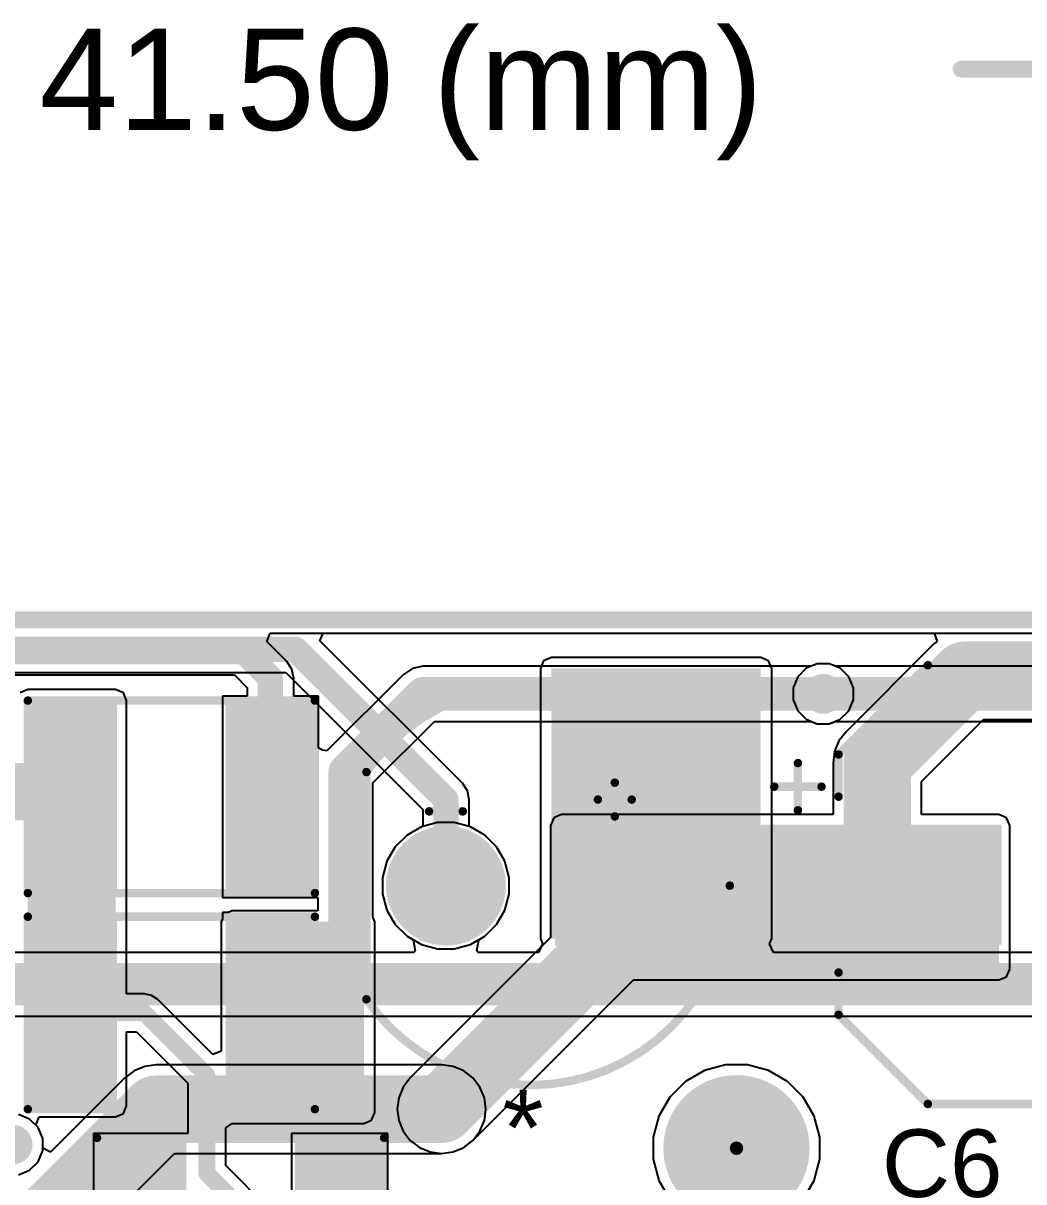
# Model space of a CAD drawing. Header units: millimetres. Extents: x -0.42 to 2.4, y -0.33 to 1.81.
# Drawn here: x 0.851 to 1.444, y 1.123 to 1.809 of the extents above; entities that cross this region are included whole.
import ezdxf

# ---------------------------------------------------------------- set-up
doc = ezdxf.new("R2010")
doc.units = ezdxf.units.MM
doc.header["$MEASUREMENT"] = 0
for name, color, linetype in [('BottomLayer', 5, 'Continuous'), ('BottomPaste', 16, 'Continuous'), ('BottomSolder', 6, 'Continuous'), ('Mechanical1', 6, 'Continuous'), ('Mechanical2', 216, 'Continuous'), ('MultiLayer', 9, 'Continuous'), ('PadHoleLayer', 156, 'Continuous'), ('TopLayer', 1, 'Continuous'), ('TopOverlay', 2, 'Continuous'), ('TopPaste', 8, 'Continuous'), ('TopSolder', 216, 'Continuous'), ('ViaHoleLayer', 16, 'Continuous')]:
    doc.layers.add(name, color=color, linetype=linetype)
doc.styles.add('Arial', font='', dxfattribs={"height": 0.2})
doc.styles.get('Arial').set_extended_font_data('Arial')

# ---------------------------------------------------------------- blocks, each defined once
blk = doc.blocks.new('IR333_A_6')
at = {"layer": 'BottomLayer'}
blk.add_hatch(color=5, dxfattribs=at).paths.add_polyline_path([(-0.0815, 0.0315), (-0.0185, 0.0315), (-0.0185, -0.0315), (-0.0815, -0.0315)])
h = blk.add_hatch(color=5, dxfattribs=at)
edge = h.paths.add_edge_path()
edge.add_arc((0.05, 0), 0.0315, 0, 360)
at = {"layer": 'BottomSolder'}
blk.add_hatch(color=6, dxfattribs=at).paths.add_polyline_path([(-0.0855, 0.0355), (-0.0145, 0.0355), (-0.0145, -0.0355), (-0.0855, -0.0355)])
h = blk.add_hatch(color=6, dxfattribs=at)
edge = h.paths.add_edge_path()
edge.add_arc((0.05, 0), 0.0355, 0, 360)
at = {"layer": 'MultiLayer'}
blk.add_hatch(color=9, dxfattribs=at).paths.add_polyline_path([(-0.0815, 0.0315), (-0.0185, 0.0315), (-0.0185, -0.0315), (-0.0815, -0.0315)])
h = blk.add_hatch(color=9, dxfattribs=at)
edge = h.paths.add_edge_path()
edge.add_arc((0.05, 0), 0.0315, 0, 360)
at = {"layer": 'PadHoleLayer'}
h = blk.add_hatch(color=156, dxfattribs=at)
edge = h.paths.add_edge_path()
edge.add_arc((-0.05, 0), 0.01772, 0, 360)
h = blk.add_hatch(color=156, dxfattribs=at)
edge = h.paths.add_edge_path()
edge.add_arc((0.05, 0), 0.01772, 0, 360)
at = {"layer": 'TopLayer'}
blk.add_hatch(color=1, dxfattribs=at).paths.add_polyline_path([(-0.0815, 0.0315), (-0.0185, 0.0315), (-0.0185, -0.0315), (-0.0815, -0.0315)])
h = blk.add_hatch(color=1, dxfattribs=at)
edge = h.paths.add_edge_path()
edge.add_arc((0.05, 0), 0.0315, 0, 360)
at = {"layer": 'TopSolder'}
blk.add_hatch(color=216, dxfattribs=at).paths.add_polyline_path([(-0.0855, 0.0355), (-0.0145, 0.0355), (-0.0145, -0.0355), (-0.0855, -0.0355)])
h = blk.add_hatch(color=216, dxfattribs=at)
edge = h.paths.add_edge_path()
edge.add_arc((0.05, 0), 0.0355, 0, 360)
at = {"layer": 'TopOverlay', "const_width": 0.005}
for points in [[(-0.11811, 0, -0.73505), (0.09707, 0.06729)], [(0.09707, -0.06729, -0.73505), (-0.11811, 0)]]:
    blk.add_lwpolyline(points, format="xyb", dxfattribs=at)
for points in [[(0.09707, 0.06729), (0.09707, -0.06729)], [(-0.05, -0.041), (-0.05, -0.061)], [(0.06, -0.044), (0.04, -0.044)], [(-0.04, -0.051), (-0.06, -0.051)]]:
    blk.add_lwpolyline(points, dxfattribs=at)
at = {"layer": 'TopOverlay', "const_width": 0.0025}
for points in [[(0.09582, 0.06729, 1), (0.09832, 0.06729, 1)], [(0.09582, 0.06729, 1), (0.09832, 0.06729, 1)], [(-0.11936, 0, 1), (-0.11686, 0, 1)], [(-0.11936, 0, 1), (-0.11686, 0, 1)], [(-0.05125, -0.041, 1), (-0.04875, -0.041, 1)], [(0.03875, -0.044, 1), (0.04125, -0.044, 1)], [(0.05875, -0.044, 1), (0.06125, -0.044, 1)], [(-0.06125, -0.051, 1), (-0.05875, -0.051, 1)], [(-0.04125, -0.051, 1), (-0.03875, -0.051, 1)], [(-0.05125, -0.061, 1), (-0.04875, -0.061, 1)], [(0.09582, -0.06729, 1), (0.09832, -0.06729, 1)], [(0.09582, -0.06729, 1), (0.09832, -0.06729, 1)]]:
    blk.add_lwpolyline(points, format="xyb", close=True, dxfattribs=at)
blk = doc.blocks.new('R___1210_13')
at = {"layer": 'TopLayer'}
for points in [[(-0.0811, 0.05354), (-0.03622, 0.05354), (-0.03622, -0.05354), (-0.0811, -0.05354)], [(0.03622, 0.05354), (0.0811, 0.05354), (0.0811, -0.05354), (0.03622, -0.05354)]]:
    blk.add_hatch(color=1, dxfattribs=at).paths.add_polyline_path(points)
at = {"layer": 'TopPaste'}
for points in [[(-0.0811, 0.05354), (-0.03622, 0.05354), (-0.03622, -0.05354), (-0.0811, -0.05354)], [(0.03622, 0.05354), (0.0811, 0.05354), (0.0811, -0.05354), (0.03622, -0.05354)]]:
    blk.add_hatch(color=8, dxfattribs=at).paths.add_polyline_path(points)
at = {"layer": 'TopSolder'}
for points in [[(-0.0851, 0.05754), (-0.03222, 0.05754), (-0.03222, -0.05754), (-0.0851, -0.05754)], [(0.03222, 0.05754), (0.0851, 0.05754), (0.0851, -0.05754), (0.03222, -0.05754)]]:
    blk.add_hatch(color=216, dxfattribs=at).paths.add_polyline_path(points)
at = {"layer": 'TopOverlay', "const_width": 0.005}
for points in [[(-0.085, 0.057), (0.085, 0.057)], [(-0.085, -0.057), (-0.085, 0.057)], [(0.085, -0.057), (0.085, 0.057)], [(-0.085, -0.057), (0.085, -0.057)]]:
    blk.add_lwpolyline(points, dxfattribs=at)
at = {"layer": 'TopOverlay', "const_width": 0.0025}
for points in [[(-0.08625, 0.057, 1), (-0.08375, 0.057, 1)], [(-0.08625, 0.057, 1), (-0.08375, 0.057, 1)], [(0.08375, 0.057, 1), (0.08625, 0.057, 1)], [(0.08375, 0.057, 1), (0.08625, 0.057, 1)], [(-0.08625, -0.057, 1), (-0.08375, -0.057, 1)], [(-0.08625, -0.057, 1), (-0.08375, -0.057, 1)], [(0.08375, -0.057, 1), (0.08625, -0.057, 1)], [(0.08375, -0.057, 1), (0.08625, -0.057, 1)]]:
    blk.add_lwpolyline(points, format="xyb", close=True, dxfattribs=at)
blk = doc.blocks.new('R___1210_14')
at = {"layer": 'TopLayer'}
for points in [[(-0.0811, 0.05354), (-0.03622, 0.05354), (-0.03622, -0.05354), (-0.0811, -0.05354)], [(0.03622, 0.05354), (0.0811, 0.05354), (0.0811, -0.05354), (0.03622, -0.05354)]]:
    blk.add_hatch(color=1, dxfattribs=at).paths.add_polyline_path(points)
at = {"layer": 'TopPaste'}
for points in [[(-0.0811, 0.05354), (-0.03622, 0.05354), (-0.03622, -0.05354), (-0.0811, -0.05354)], [(0.03622, 0.05354), (0.0811, 0.05354), (0.0811, -0.05354), (0.03622, -0.05354)]]:
    blk.add_hatch(color=8, dxfattribs=at).paths.add_polyline_path(points)
at = {"layer": 'TopSolder'}
for points in [[(-0.0851, 0.05754), (-0.03222, 0.05754), (-0.03222, -0.05754), (-0.0851, -0.05754)], [(0.03222, 0.05754), (0.0851, 0.05754), (0.0851, -0.05754), (0.03222, -0.05754)]]:
    blk.add_hatch(color=216, dxfattribs=at).paths.add_polyline_path(points)
at = {"layer": 'TopOverlay', "const_width": 0.005}
for points in [[(-0.085, 0.057), (0.085, 0.057)], [(-0.085, -0.057), (-0.085, 0.057)], [(0.085, -0.057), (0.085, 0.057)], [(-0.085, -0.057), (0.085, -0.057)]]:
    blk.add_lwpolyline(points, dxfattribs=at)
at = {"layer": 'TopOverlay', "const_width": 0.0025}
for points in [[(-0.08625, 0.057, 1), (-0.08375, 0.057, 1)], [(-0.08625, 0.057, 1), (-0.08375, 0.057, 1)], [(0.08375, 0.057, 1), (0.08625, 0.057, 1)], [(0.08375, 0.057, 1), (0.08625, 0.057, 1)], [(-0.08625, -0.057, 1), (-0.08375, -0.057, 1)], [(-0.08625, -0.057, 1), (-0.08375, -0.057, 1)], [(0.08375, -0.057, 1), (0.08625, -0.057, 1)], [(0.08375, -0.057, 1), (0.08625, -0.057, 1)]]:
    blk.add_lwpolyline(points, format="xyb", close=True, dxfattribs=at)
blk = doc.blocks.new('R___1210_15')
at = {"layer": 'TopLayer'}
for points in [[(-0.0811, 0.05354), (-0.03622, 0.05354), (-0.03622, -0.05354), (-0.0811, -0.05354)], [(0.03622, 0.05354), (0.0811, 0.05354), (0.0811, -0.05354), (0.03622, -0.05354)]]:
    blk.add_hatch(color=1, dxfattribs=at).paths.add_polyline_path(points)
at = {"layer": 'TopPaste'}
for points in [[(-0.0811, 0.05354), (-0.03622, 0.05354), (-0.03622, -0.05354), (-0.0811, -0.05354)], [(0.03622, 0.05354), (0.0811, 0.05354), (0.0811, -0.05354), (0.03622, -0.05354)]]:
    blk.add_hatch(color=8, dxfattribs=at).paths.add_polyline_path(points)
at = {"layer": 'TopSolder'}
for points in [[(-0.0851, 0.05754), (-0.03222, 0.05754), (-0.03222, -0.05754), (-0.0851, -0.05754)], [(0.03222, 0.05754), (0.0851, 0.05754), (0.0851, -0.05754), (0.03222, -0.05754)]]:
    blk.add_hatch(color=216, dxfattribs=at).paths.add_polyline_path(points)
at = {"layer": 'TopOverlay', "const_width": 0.005}
for points in [[(-0.085, 0.057), (-0.085, -0.057)], [(0.085, 0.057), (-0.085, 0.057)], [(0.085, 0.057), (0.085, -0.057)], [(0.085, -0.057), (-0.085, -0.057)]]:
    blk.add_lwpolyline(points, dxfattribs=at)
at = {"layer": 'TopOverlay', "const_width": 0.0025}
for points in [[(-0.08625, 0.057, 1), (-0.08375, 0.057, 1)], [(-0.08625, 0.057, 1), (-0.08375, 0.057, 1)], [(0.08375, 0.057, 1), (0.08625, 0.057, 1)], [(0.08375, 0.057, 1), (0.08625, 0.057, 1)], [(-0.08625, -0.057, 1), (-0.08375, -0.057, 1)], [(-0.08625, -0.057, 1), (-0.08375, -0.057, 1)], [(0.08375, -0.057, 1), (0.08625, -0.057, 1)], [(0.08375, -0.057, 1), (0.08625, -0.057, 1)]]:
    blk.add_lwpolyline(points, format="xyb", close=True, dxfattribs=at)
blk = doc.blocks.new('T__________B_34')
at = {"layer": 'BottomLayer'}
blk.add_hatch(color=5, dxfattribs=at).paths.add_polyline_path([(0.015, 0.03), (-0.015, 0.03), (-0.03, 0.015), (-0.03, -0.015), (-0.015, -0.03), (0.015, -0.03), (0.03, -0.015), (0.03, 0.015)])
at = {"layer": 'BottomPaste'}
blk.add_hatch(color=16, dxfattribs=at).paths.add_polyline_path([(0.015, 0.03), (-0.015, 0.03), (-0.03, 0.015), (-0.03, -0.015), (-0.015, -0.03), (0.015, -0.03), (0.03, -0.015), (0.03, 0.015)])
at = {"layer": 'BottomSolder'}
blk.add_hatch(color=6, dxfattribs=at).paths.add_polyline_path([(0.017, 0.034), (-0.017, 0.034), (-0.034, 0.017), (-0.034, -0.017), (-0.017, -0.034), (0.017, -0.034), (0.034, -0.017), (0.034, 0.017)])
blk = doc.blocks.new('RT1A221M0605_44')
at = {"layer": 'TopLayer'}
for points in [[(-0.1752, 0.0315), (-0.0374, 0.0315), (-0.0374, -0.0315), (-0.1752, -0.0315)], [(0.0374, 0.0315), (0.1752, 0.0315), (0.1752, -0.0315), (0.0374, -0.0315)]]:
    blk.add_hatch(color=1, dxfattribs=at).paths.add_polyline_path(points)
at = {"layer": 'TopPaste'}
for points in [[(-0.1752, 0.0315), (-0.0374, 0.0315), (-0.0374, -0.0315), (-0.1752, -0.0315)], [(0.0374, 0.0315), (0.1752, 0.0315), (0.1752, -0.0315), (0.0374, -0.0315)]]:
    blk.add_hatch(color=8, dxfattribs=at).paths.add_polyline_path(points)
at = {"layer": 'TopSolder'}
for points in [[(-0.1792, 0.0355), (-0.0334, 0.0355), (-0.0334, -0.0355), (-0.1792, -0.0355)], [(0.0334, 0.0355), (0.1792, 0.0355), (0.1792, -0.0355), (0.0334, -0.0355)]]:
    blk.add_hatch(color=216, dxfattribs=at).paths.add_polyline_path(points)
at = {"layer": 'TopOverlay', "const_width": 0.005}
for points in [[(-0.12992, 0.07708), (-0.07708, 0.12992)], [(-0.07708, 0.12992), (0, 0.12992)], [(0, 0.12992), (0.12992, 0.12992)], [(0.12992, 0.05508), (0.12992, 0.12992)], [(-0.12992, 0.05208), (-0.12992, 0.07708)], [(-0.154, 0.044), (-0.154, 0.072)], [(-0.168, 0.058), (-0.14, 0.058)], [(-0.12992, -0.07708), (-0.12992, -0.05208)], [(0.12992, -0.12992), (0.12992, -0.05508)], [(-0.12992, -0.07708), (-0.07708, -0.12992)], [(-0.07708, -0.12992), (0, -0.12992)], [(0, -0.12992), (0.12992, -0.12992)]]:
    blk.add_lwpolyline(points, dxfattribs=at)
at = {"layer": 'TopOverlay', "const_width": 0.0025}
for points in [[(-0.07833, 0.12992, 1), (-0.07583, 0.12992, 1)], [(-0.07833, 0.12992, 1), (-0.07583, 0.12992, 1)], [(-0.00125, 0.12992, 1), (0.00125, 0.12992, 1)], [(-0.00125, 0.12992, 1), (0.00125, 0.12992, 1)], [(0.12867, 0.12992, 1), (0.13117, 0.12992, 1)], [(0.12867, 0.12992, 1), (0.13117, 0.12992, 1)], [(-0.13117, 0.07708, 1), (-0.12867, 0.07708, 1)], [(-0.13117, 0.07708, 1), (-0.12867, 0.07708, 1)], [(-0.15525, 0.072, 1), (-0.15275, 0.072, 1)], [(-0.16925, 0.058, 1), (-0.16675, 0.058, 1)], [(-0.14125, 0.058, 1), (-0.13875, 0.058, 1)], [(0.12867, 0.05508, 1), (0.13117, 0.05508, 1)], [(-0.13117, 0.05208, 1), (-0.12867, 0.05208, 1)], [(-0.15525, 0.044, 1), (-0.15275, 0.044, 1)], [(-0.13117, -0.05208, 1), (-0.12867, -0.05208, 1)], [(0.12867, -0.05508, 1), (0.13117, -0.05508, 1)], [(-0.13117, -0.07708, 1), (-0.12867, -0.07708, 1)], [(-0.13117, -0.07708, 1), (-0.12867, -0.07708, 1)], [(-0.07833, -0.12992, 1), (-0.07583, -0.12992, 1)], [(-0.07833, -0.12992, 1), (-0.07583, -0.12992, 1)], [(-0.00125, -0.12992, 1), (0.00125, -0.12992, 1)], [(-0.00125, -0.12992, 1), (0.00125, -0.12992, 1)], [(0.12867, -0.12992, 1), (0.13117, -0.12992, 1)], [(0.12867, -0.12992, 1), (0.13117, -0.12992, 1)]]:
    blk.add_lwpolyline(points, format="xyb", close=True, dxfattribs=at)

msp = doc.modelspace()

# ---------------------------------------------------------------- hatches: boundary and pattern name
at = {"layer": 'BottomLayer'}
msp.add_hatch(color=5, dxfattribs=at).paths.add_polyline_path([(1.164, 1.267), (1.288, 1.267), (1.288, 1.427), (1.164, 1.427)])
h = msp.add_hatch(color=5, dxfattribs=at)
edge = h.paths.add_edge_path()
edge.add_arc((1.325, 1.412), 0.01181, 0, 360)
h = msp.add_hatch(color=5, dxfattribs=at)
edge = h.paths.add_edge_path()
edge.add_arc((1.099, 1.166), 0.01181, 0, 360)
h = msp.add_hatch(color=5, dxfattribs=at)
edge = h.paths.add_edge_path()
edge.add_arc((0.845, 1.145), 0.01181, 0, 360)
at = {"layer": 'BottomSolder'}
h = msp.add_hatch(color=6, dxfattribs=at)
edge = h.paths.add_edge_path()
edge.add_arc((1.325, 1.412), 0.00591, 0, 360)
h = msp.add_hatch(color=6, dxfattribs=at)
edge = h.paths.add_edge_path()
edge.add_arc((1.099, 1.166), 0.00591, 0, 360)
h = msp.add_hatch(color=6, dxfattribs=at)
edge = h.paths.add_edge_path()
edge.add_arc((1.27362, 1.14287), 0.004, 0, 360)
at = {"layer": 'PadHoleLayer'}
h = msp.add_hatch(color=156, dxfattribs=at)
edge = h.paths.add_edge_path()
edge.add_arc((1.27362, 1.14287), 0.04331, 0, 360)
at = {"layer": 'TopLayer'}
h = msp.add_hatch(color=1, dxfattribs=at)
edge = h.paths.add_edge_path()
edge.add_arc((1.325, 1.412), 0.01181, 0, 360)
for points in [[(0.854, 1.168), (0.906, 1.168), (0.906, 1.408), (0.854, 1.408)], [(0.736, 1.337), (0.898, 1.337), (0.898, 1.371), (0.736, 1.371)], [(1.17, 1.249), (1.429, 1.249), (1.429, 1.334), (1.17, 1.334)], [(0.975, 1.164), (1.053, 1.164), (1.053, 1.277), (0.975, 1.277)]]:
    msp.add_hatch(color=1, dxfattribs=at).paths.add_polyline_path(points)
h = msp.add_hatch(color=1, dxfattribs=at)
edge = h.paths.add_edge_path()
edge.add_arc((1.099, 1.166), 0.01181, 0, 360)
h = msp.add_hatch(color=1, dxfattribs=at)
edge = h.paths.add_edge_path()
edge.add_arc((0.845, 1.145), 0.01181, 0, 360)
at = {"layer": 'TopSolder'}
h = msp.add_hatch(color=216, dxfattribs=at)
edge = h.paths.add_edge_path()
edge.add_arc((1.325, 1.412), 0.00591, 0, 360)
h = msp.add_hatch(color=216, dxfattribs=at)
edge = h.paths.add_edge_path()
edge.add_arc((1.099, 1.166), 0.00591, 0, 360)
h = msp.add_hatch(color=216, dxfattribs=at)
edge = h.paths.add_edge_path()
edge.add_arc((1.27362, 1.14287), 0.004, 0, 360)
at = {"layer": 'ViaHoleLayer'}
h = msp.add_hatch(color=16, dxfattribs=at)
edge = h.paths.add_edge_path()
edge.add_arc((1.325, 1.412), 0.00591, 0, 360)
h = msp.add_hatch(color=16, dxfattribs=at)
edge = h.paths.add_edge_path()
edge.add_arc((1.099, 1.166), 0.00591, 0, 360)

# ---------------------------------------------------------------- linework, layer by layer
at = {"layer": 'BottomLayer'}
for p, q in [((1.02694, 1.44338), (1.02885, 1.448)), ((1.02885, 1.448), (1.95, 1.448)), ((1.11131, 1.35901), (1.02694, 1.44338)), ((1.15941, 1.43159), (1.15751, 1.427)), ((1.164, 1.43349), (1.15941, 1.43159)), ((1.288, 1.43349), (1.164, 1.43349)), ((1.29259, 1.43159), (1.288, 1.43349)), ((1.29449, 1.427), (1.29259, 1.43159)), ((1.32146, 1.42981), (1.31491, 1.4271)), ((1.32854, 1.42981), (1.32146, 1.42981)), ((1.33216, 1.42831), (1.32854, 1.42981)), ((1.506, 1.42831), (1.33216, 1.42831)), ((0.6385, 1.42464), (1.00675, 1.42464)), ((1.00675, 1.42464), (1.08781, 1.34358)), ((1.15751, 1.427), (1.15751, 1.267)), ((1.29449, 1.267), (1.29449, 1.427)), ((1.3099, 1.42209), (1.30719, 1.41554)), ((1.31491, 1.4271), (1.3099, 1.42209)), ((1.30719, 1.41554), (1.30719, 1.40846)), ((1.30719, 1.40846), (1.3099, 1.40191)), ((1.3099, 1.40191), (1.31491, 1.3969)), ((1.31491, 1.3969), (1.32146, 1.39419)), ((1.32146, 1.39419), (1.32854, 1.39419)), ((1.32854, 1.39419), (1.33216, 1.39569)), ((1.33216, 1.39569), (1.49924, 1.39569)), ((1.11429, 1.35455), (1.11131, 1.35901)), ((1.11131, 1.35901), (1.11131, 1.35901)), ((1.11534, 1.34928), (1.11429, 1.35455)), ((1.11534, 1.33351), (1.11534, 1.34928)), ((1.11534, 1.34928), (1.11534, 1.34928)), ((1.08781, 1.34358), (1.08781, 1.33351)), ((1.0871, 1.33332), (1.07855, 1.32838)), ((1.08781, 1.33351), (1.0871, 1.33332)), ((1.11605, 1.33332), (1.11534, 1.33351)), ((1.1246, 1.32838), (1.11605, 1.33332)), ((1.07855, 1.32838), (1.07157, 1.3214)), ((1.13158, 1.3214), (1.1246, 1.32838)), ((1.07157, 1.3214), (1.06663, 1.31285)), ((1.13652, 1.31285), (1.13158, 1.3214)), ((1.06663, 1.31285), (1.06408, 1.30331)), ((1.13907, 1.30331), (1.13652, 1.31285)), ((1.06408, 1.30331), (1.06408, 1.29344)), ((1.13907, 1.29344), (1.13907, 1.30331)), ((1.06408, 1.29344), (1.06663, 1.28391)), ((1.13652, 1.28391), (1.13907, 1.29344)), ((1.06663, 1.28391), (1.07157, 1.27535)), ((1.13158, 1.27535), (1.13652, 1.28391)), ((1.07157, 1.27535), (1.07855, 1.26837)), ((1.1246, 1.26837), (1.13158, 1.27535)), ((1.07855, 1.26837), (1.08218, 1.26628)), ((1.08218, 1.26628), (1.08333, 1.25984)), ((1.11982, 1.25984), (1.12096, 1.26628)), ((1.12096, 1.26628), (1.1246, 1.26837)), ((1.15881, 1.26386), (1.15642, 1.25886)), ((1.15751, 1.267), (1.15881, 1.26386)), ((1.29319, 1.26386), (1.29449, 1.267)), ((1.29558, 1.25886), (1.29319, 1.26386)), ((1.08252, 1.25886), (0.678, 1.25886)), ((1.08333, 1.25984), (1.08252, 1.25886)), ((1.12063, 1.25886), (1.11982, 1.25984)), ((1.15642, 1.25886), (1.12063, 1.25886)), ((1.52536, 1.25886), (1.29558, 1.25886)), ((0.68581, 1.22114), (1.51754, 1.22114)), ((0.91689, 1.18871), (0.91146, 1.18454)), ((0.92321, 1.19133), (0.91689, 1.18871)), ((0.93, 1.19222), (0.92321, 1.19133)), ((1.099, 1.19222), (0.93, 1.19222)), ((0.93, 1.19222), (0.93, 1.19222)), ((1.10579, 1.19133), (1.099, 1.19222)), ((1.11211, 1.18871), (1.10579, 1.19133)), ((1.11754, 1.18454), (1.11211, 1.18871)), ((1.25459, 1.18881), (1.24335, 1.18232)), ((1.26713, 1.19217), (1.25459, 1.18881)), ((1.28011, 1.19217), (1.26713, 1.19217)), ((1.29265, 1.18881), (1.28011, 1.19217)), ((1.3039, 1.18232), (1.29265, 1.18881)), ((0.91146, 1.18454), (0.86743, 1.14052)), ((0.91146, 1.18454), (0.91146, 1.18454)), ((1.12171, 1.17911), (1.11754, 1.18454)), ((1.24335, 1.18232), (1.23417, 1.17314)), ((1.31308, 1.17314), (1.3039, 1.18232)), ((1.12433, 1.17279), (1.12171, 1.17911)), ((1.12522, 1.166), (1.12433, 1.17279)), ((1.23417, 1.17314), (1.22768, 1.1619)), ((1.31957, 1.1619), (1.31308, 1.17314)), ((0.85509, 1.1601), (0.84854, 1.16281)), ((0.8601, 1.15509), (0.85509, 1.1601)), ((1.12433, 1.15921), (1.12522, 1.166)), ((1.22768, 1.1619), (1.22431, 1.14936)), ((1.32293, 1.14936), (1.31957, 1.1619)), ((0.86281, 1.14854), (0.8601, 1.15509)), ((1.11754, 1.14746), (1.12171, 1.15289)), ((1.12171, 1.15289), (1.12433, 1.15921)), ((0.86281, 1.14297), (0.86281, 1.14854)), ((1.11211, 1.14329), (1.11754, 1.14746)), ((1.22431, 1.14936), (1.22431, 1.13637)), ((1.32293, 1.13637), (1.32293, 1.14936)), ((0.85793, 1.05684), (0.94086, 1.13978)), ((0.86736, 1.14053), (0.86281, 1.14297)), ((0.86743, 1.14052), (0.86736, 1.14053)), ((0.94086, 1.13978), (1.099, 1.13978)), ((1.099, 1.13978), (1.10579, 1.14067)), ((1.10579, 1.14067), (1.11211, 1.14329)), ((1.22431, 1.13637), (1.22768, 1.12383)), ((1.31957, 1.12383), (1.32293, 1.13637)), ((1.22768, 1.12383), (1.23417, 1.11259)), ((1.31308, 1.11259), (1.31957, 1.12383))]:
    msp.add_line(p, q, dxfattribs=at)
for points, const_width in [([(0.6328, 1.4384), (1.01245, 1.4384)], 0.015), ([(1.01245, 1.4384), (1.10157, 1.34928)], 0.015), ([(1.325, 1.412), (1.506, 1.412)], 0.02), ([(1.201, 1.339), (1.246, 1.384)], 0.04), ([(1.246, 1.384), (1.246, 1.384)], 0.025), ([(1.201, 1.29895), (1.201, 1.339)], 0.04), ([(1.10157, 1.29838), (1.10157, 1.34928)], 0.015), ([(1.20157, 1.29838), (1.21412, 1.31093)], 0.025), ([(1.201, 1.29895), (1.20157, 1.29838)], 0.025), ([(0.81, 1.24), (1.52536, 1.24)], 0.025), ([(0.792, 1.028), (0.93, 1.166)], 0.04), ([(0.93, 1.166), (1.099, 1.166)], 0.04)]:
    msp.add_lwpolyline(points, dxfattribs=dict(at, const_width=const_width))
for points, const_width in [([(1.0087, 1.4384, 1), (1.0162, 1.4384, 1)], 0.0075), ([(1.0087, 1.4384, 1), (1.0162, 1.4384, 1)], 0.0075), ([(1.32, 1.412, 1), (1.33, 1.412, 1)], 0.01), ([(1.236, 1.384, 1), (1.256, 1.384, 1)], 0.02), ([(1.23975, 1.384, 1), (1.25225, 1.384, 1)], 0.0125), ([(1.23975, 1.384, 1), (1.25225, 1.384, 1)], 0.0125), ([(1.191, 1.339, 1), (1.211, 1.339, 1)], 0.02), ([(1.191, 1.339, 1), (1.211, 1.339, 1)], 0.02), ([(1.09782, 1.34928, 1), (1.10532, 1.34928, 1)], 0.0075), ([(1.09782, 1.34928, 1), (1.10532, 1.34928, 1)], 0.0075), ([(1.191, 1.29895, 1), (1.211, 1.29895, 1)], 0.02), ([(1.20787, 1.31093, 1), (1.22037, 1.31093, 1)], 0.0125), ([(1.19475, 1.29895, 1), (1.20725, 1.29895, 1)], 0.0125), ([(1.19532, 1.29838, 1), (1.20782, 1.29838, 1)], 0.0125), ([(1.19532, 1.29838, 1), (1.20782, 1.29838, 1)], 0.0125), ([(1.09782, 1.29838, 1), (1.10532, 1.29838, 1)], 0.0075), ([(0.92, 1.166, 1), (0.94, 1.166, 1)], 0.02), ([(0.92, 1.166, 1), (0.94, 1.166, 1)], 0.02), ([(1.089, 1.166, 1), (1.109, 1.166, 1)], 0.02)]:
    msp.add_lwpolyline(points, format="xyb", close=True, dxfattribs=dict(at, const_width=const_width))
at = {"layer": 'Mechanical1', "const_width": 0.01}
msp.add_lwpolyline([(1.40665, 1.782), (1.95866, 1.782)], dxfattribs=at)
at = {"layer": 'Mechanical1', "const_width": 0.005}
msp.add_lwpolyline([(1.40415, 1.782, 1), (1.40915, 1.782, 1)], format="xyb", close=True, dxfattribs=at)
at = {"layer": 'Mechanical2', "const_width": 0.01}
msp.add_lwpolyline([(0.3248, 1.45586), (1.95866, 1.45586)], dxfattribs=at)
at = {"layer": 'TopLayer'}
for p, q in [((0.99547, 1.443), (0.99754, 1.448)), ((0.99754, 1.448), (1.39066, 1.448)), ((1.39066, 1.448), (1.39235, 1.443)), ((1.00739, 1.43107), (0.99547, 1.443)), ((1.39046, 1.44154), (1.33846, 1.38954)), ((1.39235, 1.443), (1.39046, 1.44154)), ((1.39046, 1.44154), (1.39046, 1.44154)), ((1.01038, 1.42661), (1.00739, 1.43107)), ((1.00739, 1.43107), (1.00739, 1.43107)), ((1.088, 1.42831), (1.08176, 1.42707)), ((1.31784, 1.42831), (1.088, 1.42831)), ((1.32146, 1.42981), (1.31784, 1.42831)), ((1.32854, 1.42981), (1.32146, 1.42981)), ((1.33509, 1.4271), (1.32854, 1.42981)), ((0.5487, 1.42324), (0.9763, 1.42324)), ((0.9763, 1.42324), (0.9839, 1.41564)), ((1.01143, 1.42134), (1.01038, 1.42661)), ((1.01143, 1.41054), (1.01143, 1.42134)), ((1.01143, 1.42134), (1.01143, 1.42134)), ((1.07646, 1.42354), (1.0311, 1.37817)), ((1.08176, 1.42707), (1.07646, 1.42354)), ((1.3401, 1.42209), (1.33509, 1.4271)), ((1.34281, 1.41554), (1.3401, 1.42209)), ((0.854, 1.41449), (0.84941, 1.41259)), ((0.906, 1.41449), (0.854, 1.41449)), ((0.91059, 1.41259), (0.906, 1.41449)), ((0.9839, 1.41564), (0.9839, 1.41054)), ((1.34281, 1.40846), (1.34281, 1.41554)), ((0.91249, 1.408), (0.91059, 1.41259)), ((0.91249, 1.23422), (0.91249, 1.408)), ((0.9839, 1.41054), (0.96922, 1.41054)), ((0.96922, 1.41054), (0.96922, 1.29146)), ((1.0261, 1.41054), (1.01143, 1.41054)), ((1.0261, 1.38001), (1.0261, 1.41054)), ((1.3401, 1.40191), (1.34281, 1.40846)), ((1.33509, 1.3969), (1.3401, 1.40191)), ((1.05831, 1.35924), (1.09476, 1.39569)), ((1.09476, 1.39569), (1.31784, 1.39569)), ((1.31784, 1.39569), (1.32146, 1.39419)), ((1.32146, 1.39419), (1.32854, 1.39419)), ((1.32854, 1.39419), (1.33509, 1.3969)), ((1.38322, 1.36014), (1.41986, 1.39678)), ((1.41986, 1.39678), (1.79214, 1.39678)), ((1.33846, 1.38954), (1.33429, 1.38411)), ((1.02852, 1.37864), (1.0261, 1.38001)), ((1.33429, 1.38411), (1.33167, 1.37779)), ((1.0311, 1.37817), (1.02852, 1.37864)), ((1.33167, 1.37779), (1.33078, 1.371)), ((1.33078, 1.371), (1.33078, 1.371)), ((1.33078, 1.371), (1.33078, 1.34049)), ((1.05831, 1.27985), (1.05831, 1.35924)), ((1.38322, 1.34049), (1.38322, 1.36014)), ((1.16541, 1.33859), (1.16428, 1.33587)), ((1.17, 1.34049), (1.16541, 1.33859)), ((1.33078, 1.34049), (1.17, 1.34049)), ((1.429, 1.34049), (1.38322, 1.34049)), ((1.43359, 1.33859), (1.429, 1.34049)), ((1.43549, 1.334), (1.43359, 1.33859)), ((1.0871, 1.33332), (1.07855, 1.32838)), ((1.09664, 1.33587), (1.0871, 1.33332)), ((1.10651, 1.33587), (1.09664, 1.33587)), ((1.11605, 1.33332), (1.10651, 1.33587)), ((1.1246, 1.32838), (1.11605, 1.33332)), ((1.16408, 1.33538), (1.16351, 1.334)), ((1.16351, 1.334), (1.16351, 1.26759)), ((1.16428, 1.33587), (1.16408, 1.33587)), ((1.16408, 1.33587), (1.16408, 1.33538)), ((1.43549, 1.249), (1.43549, 1.334)), ((1.07855, 1.32838), (1.07157, 1.3214)), ((1.13158, 1.3214), (1.1246, 1.32838)), ((1.07157, 1.3214), (1.06663, 1.31285)), ((1.13652, 1.31285), (1.13158, 1.3214)), ((1.06663, 1.31285), (1.06408, 1.30331)), ((1.13907, 1.30331), (1.13652, 1.31285)), ((1.06408, 1.30331), (1.06408, 1.29344)), ((1.13907, 1.29344), (1.13907, 1.30331)), ((0.96922, 1.29146), (1.02569, 1.29146)), ((1.02569, 1.29146), (1.02569, 1.28349)), ((1.06408, 1.29344), (1.06663, 1.28391)), ((1.13652, 1.28391), (1.13907, 1.29344)), ((0.975, 1.28349), (0.9727, 1.28254)), ((1.02569, 1.28349), (0.975, 1.28349)), ((1.06663, 1.28391), (1.07157, 1.27535)), ((1.13158, 1.27535), (1.13652, 1.28391)), ((0.96922, 1.27873), (0.96851, 1.277)), ((0.96851, 1.277), (0.96851, 1.20043)), ((0.9727, 1.28254), (0.96922, 1.28254)), ((0.96922, 1.28254), (0.96922, 1.27873)), ((1.05949, 1.277), (1.05831, 1.27985)), ((1.05949, 1.164), (1.05949, 1.277)), ((1.07157, 1.27535), (1.07855, 1.26837)), ((1.1246, 1.26837), (1.13158, 1.27535)), ((1.07855, 1.26837), (1.0871, 1.26344)), ((1.16351, 1.26759), (1.08046, 1.18454)), ((1.0871, 1.26344), (1.09664, 1.26088)), ((1.10651, 1.26088), (1.11605, 1.26344)), ((1.11605, 1.26344), (1.1246, 1.26837)), ((1.09664, 1.26088), (1.10651, 1.26088)), ((1.43359, 1.24441), (1.43549, 1.249)), ((1.11754, 1.14746), (1.21259, 1.24251)), ((1.21259, 1.24251), (1.429, 1.24251)), ((1.429, 1.24251), (1.43359, 1.24441)), ((0.923, 1.23422), (0.91249, 1.23422)), ((0.92729, 1.23336), (0.923, 1.23422)), ((0.923, 1.23422), (0.923, 1.23422)), ((0.93093, 1.23093), (0.92729, 1.23336)), ((0.96351, 1.19836), (0.93093, 1.23093)), ((0.91249, 1.168), (0.91249, 1.21178)), ((0.91249, 1.21178), (0.91835, 1.21178)), ((0.91835, 1.21178), (0.94878, 1.18135)), ((0.96851, 1.20043), (0.96351, 1.19836)), ((1.25459, 1.18881), (1.24335, 1.18232)), ((1.26713, 1.19217), (1.25459, 1.18881)), ((1.28011, 1.19217), (1.26713, 1.19217)), ((1.29265, 1.18881), (1.28011, 1.19217)), ((1.3039, 1.18232), (1.29265, 1.18881)), ((0.94878, 1.18135), (0.94878, 1.15154)), ((1.08046, 1.18454), (1.07629, 1.17911)), ((1.24335, 1.18232), (1.23417, 1.17314)), ((1.31308, 1.17314), (1.3039, 1.18232)), ((1.07629, 1.17911), (1.07367, 1.17279)), ((0.91059, 1.16341), (0.91249, 1.168)), ((1.07367, 1.17279), (1.07278, 1.166)), ((1.23417, 1.17314), (1.22768, 1.1619)), ((1.31957, 1.1619), (1.31308, 1.17314)), ((0.85868, 1.15651), (0.86075, 1.16151)), ((0.86075, 1.16151), (0.906, 1.16151)), ((0.906, 1.16151), (0.91059, 1.16341)), ((1.05759, 1.15941), (1.05949, 1.164)), ((1.07278, 1.166), (1.07367, 1.15921)), ((1.22768, 1.1619), (1.22431, 1.14936)), ((1.32293, 1.14936), (1.31957, 1.1619)), ((0.8601, 1.15509), (0.85868, 1.15651)), ((0.86281, 1.14854), (0.8601, 1.15509)), ((0.97122, 1.15498), (0.975, 1.15751)), ((0.97122, 1.13265), (0.97122, 1.15498)), ((0.975, 1.15751), (1.053, 1.15751)), ((1.053, 1.15751), (1.05759, 1.15941)), ((1.07367, 1.15921), (1.07629, 1.15289)), ((1.07629, 1.15289), (1.08046, 1.14746)), ((0.86281, 1.14146), (0.86281, 1.14854)), ((0.94878, 1.15154), (0.8929, 1.15154)), ((0.8929, 1.15154), (0.8929, 1.03246)), ((1.0671, 1.15154), (1.01022, 1.15154)), ((1.01022, 1.15154), (1.01022, 1.10322)), ((1.0671, 1.03246), (1.0671, 1.15154)), ((1.08046, 1.14746), (1.08589, 1.14329)), ((1.11211, 1.14329), (1.11754, 1.14746)), ((1.22431, 1.14936), (1.22431, 1.13637)), ((1.32293, 1.13637), (1.32293, 1.14936)), ((0.8601, 1.13491), (0.86281, 1.14146)), ((1.08589, 1.14329), (1.09221, 1.14067)), ((1.09221, 1.14067), (1.099, 1.13978)), ((1.099, 1.13978), (1.10579, 1.14067)), ((1.10579, 1.14067), (1.11211, 1.14329)), ((0.85509, 1.1299), (0.8601, 1.13491)), ((1.00065, 1.10322), (0.97122, 1.13265)), ((1.22431, 1.13637), (1.22768, 1.12383)), ((1.31957, 1.12383), (1.32293, 1.13637)), ((0.84854, 1.12719), (0.85509, 1.1299)), ((1.22768, 1.12383), (1.23417, 1.11259)), ((1.31308, 1.11259), (1.31957, 1.12383))]:
    msp.add_line(p, q, dxfattribs=at)
for points, const_width in [([(0.543, 1.437), (0.982, 1.437)], 0.015), ([(0.982, 1.437), (0.99766, 1.42134)], 0.015), ([(1.357, 1.371), (1.409, 1.423)], 0.04), ([(1.409, 1.423), (1.803, 1.423)], 0.04), ([(0.99766, 1.351), (0.99766, 1.42134)], 0.015), ([(1.042, 1.366), (1.088, 1.412)], 0.02), ([(1.088, 1.412), (1.325, 1.412)], 0.02), ([(1.357, 1.2997), (1.357, 1.371)], 0.04), ([(1.042, 1.2675), (1.042, 1.366)], 0.02), ([(1.20157, 1.26857), (1.20157, 1.29838)], 0.025), ([(1.357, 1.2997), (1.3577, 1.299)], 0.025), ([(1.099, 1.166), (1.20157, 1.26857)], 0.04), ([(1.0286, 1.2541), (1.042, 1.2675)], 0.015), ([(0.99766, 1.223), (0.99766, 1.2541)], 0.015), ([(0.88034, 1.223), (0.923, 1.223)], 0.01), ([(0.923, 1.223), (0.96, 1.186)], 0.01), ([(0.96, 1.128), (0.96, 1.186)], 0.01), ([(0.96, 1.128), (0.996, 1.092)], 0.01)]:
    msp.add_lwpolyline(points, dxfattribs=dict(at, const_width=const_width))
for points, const_width in [([(0.97825, 1.437, 1), (0.98575, 1.437, 1)], 0.0075), ([(0.97825, 1.437, 1), (0.98575, 1.437, 1)], 0.0075), ([(1.399, 1.423, 1), (1.419, 1.423, 1)], 0.02), ([(1.399, 1.423, 1), (1.419, 1.423, 1)], 0.02), ([(0.99391, 1.42134, 1), (1.00141, 1.42134, 1)], 0.0075), ([(0.99391, 1.42134, 1), (1.00141, 1.42134, 1)], 0.0075), ([(1.083, 1.412, 1), (1.093, 1.412, 1)], 0.01), ([(1.083, 1.412, 1), (1.093, 1.412, 1)], 0.01), ([(1.32, 1.412, 1), (1.33, 1.412, 1)], 0.01), ([(1.347, 1.371, 1), (1.367, 1.371, 1)], 0.02), ([(1.347, 1.371, 1), (1.367, 1.371, 1)], 0.02), ([(1.037, 1.366, 1), (1.047, 1.366, 1)], 0.01), ([(1.037, 1.366, 1), (1.047, 1.366, 1)], 0.01), ([(0.99391, 1.351, 1), (1.00141, 1.351, 1)], 0.0075), ([(1.347, 1.2997, 1), (1.367, 1.2997, 1)], 0.02), ([(1.19532, 1.29838, 1), (1.20782, 1.29838, 1)], 0.0125), ([(1.35075, 1.2997, 1), (1.36325, 1.2997, 1)], 0.0125), ([(1.35145, 1.299, 1), (1.36395, 1.299, 1)], 0.0125), ([(1.19157, 1.26857, 1), (1.21157, 1.26857, 1)], 0.02), ([(1.037, 1.2675, 1), (1.047, 1.2675, 1)], 0.01), ([(1.19532, 1.26857, 1), (1.20782, 1.26857, 1)], 0.0125), ([(1.03825, 1.2675, 1), (1.04575, 1.2675, 1)], 0.0075), ([(0.99391, 1.2541, 1), (1.00141, 1.2541, 1)], 0.0075), ([(1.02485, 1.2541, 1), (1.03235, 1.2541, 1)], 0.0075), ([(0.99391, 1.223, 1), (1.00141, 1.223, 1)], 0.0075), ([(0.87784, 1.223, 1), (0.88284, 1.223, 1)], 0.005), ([(0.9205, 1.223, 1), (0.9255, 1.223, 1)], 0.005), ([(0.9205, 1.223, 1), (0.9255, 1.223, 1)], 0.005), ([(0.9575, 1.186, 1), (0.9625, 1.186, 1)], 0.005), ([(0.9575, 1.186, 1), (0.9625, 1.186, 1)], 0.005), ([(1.089, 1.166, 1), (1.109, 1.166, 1)], 0.02), ([(0.9575, 1.128, 1), (0.9625, 1.128, 1)], 0.005), ([(0.9575, 1.128, 1), (0.9625, 1.128, 1)], 0.005)]:
    msp.add_lwpolyline(points, format="xyb", close=True, dxfattribs=dict(at, const_width=const_width))

# ---------------------------------------------------------------- block references
for name, p in [('RT1A221M0605_44', (1.464, 1.299)), ('R___1210_14', (0.939, 1.351)), ('R___1210_13', (0.939, 1.223))]:
    msp.add_blockref(name, p)
at = {"rotation": 180}
for name, p in [('IR333_A_6', (1.15157, 1.29838)), ('T__________B_34', (1.246, 1.384)), ('R___1210_15', (0.98, 1.092))]:
    msp.add_blockref(name, p, dxfattribs=at)

# ---------------------------------------------------------------- texts
at = {"layer": 'Mechanical1', "style": 'Arial'}
msp.add_text('41.50 (mm)', height=0.06, dxfattribs=at).set_placement((0.86082, 1.74601))
at = {"layer": 'TopOverlay', "style": 'Arial'}
for s, height, p in [('*', 0.045, (1.135, 1.1325)), ('C6', 0.04, (1.35968, 1.11401))]:
    msp.add_text(s, height=height, dxfattribs=at).set_placement(p)

doc.saveas('drawing.dxf')
